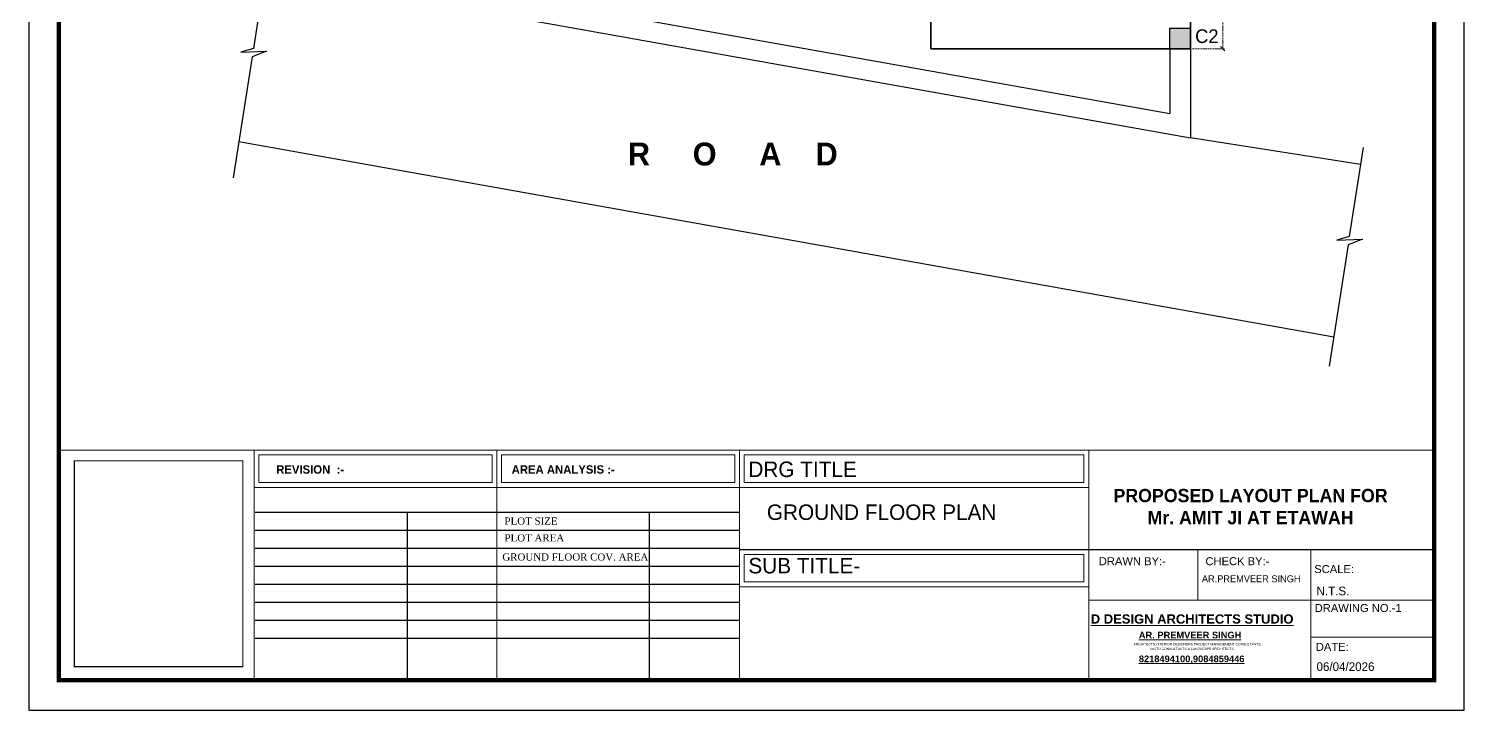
# Model space of a CAD drawing. Header units: millimetres. Extents: x -6808 to 215771, y -89660 to -16303.
# Drawn here: x 93281 to 93911, y -56050 to -55751 of the extents above; entities that cross this region are included whole.
import ezdxf

# ---------------------------------------------------------------- set-up
doc = ezdxf.new("R2010")
doc.units = ezdxf.units.MM
doc.header["$PDMODE"] = 35
doc.linetypes.add('ACAD_ISO10W100', pattern=[18, 12, -3, 0, -3])
doc.linetypes.add('DASHED', pattern=[0.75, 0.5, -0.25])
doc.layers.get('0').update_dxf_attribs({"color": 8})
for name, color, linetype, lineweight in [('col.center', 5, 'ACAD_ISO10W100', 15), ('column', 5, 'Continuous', 30), ('dim2', 6, 'Continuous', 20), ('FORMAT LAAYER', 250, 'Continuous', 13), ('wall', 7, 'Continuous', 35)]:
    doc.layers.add(name, color=color, linetype=linetype, lineweight=lineweight)
doc.layers.add('FORMAT', color=7, linetype='Continuous')
doc.styles.add('cdim', font='arial.ttf')
doc.styles.add('HYPERMARTBORA0$0$SANSSERIFBOLD', font='sasb____.pfb', dxfattribs={"height": 0.2})
doc.styles.add('SAJ', font='eurr____.ttf')
doc.styles.add('working', font='swissl.ttf')
doc.dimstyles.new('SAJ', dxfattribs={"dimtxt": 5, "dimasz": 2, "dimexe": 1, "dimexo": 1, "dimgap": 0.09375, "dimtad": 0, "dimdec": 1, "dimzin": 0, "dimdsep": 46, "dimlunit": 4, "dimtxsty": 'SAJ', "dimblk": 'OBLIQUE', "dimcen": 0.125, "dimdle": 0.375, "dimadec": 0, "dimazin": 0, "dimtfac": 1, "dimtdec": 1, "dimtofl": 0, "dimtmove": 0, "dimatfit": 3, "dimldrblk": 'OBLIQUE', "dimfxl": 1, "dimtolj": 1, "dimtzin": 0, "dimlwd": 5, "dimlwe": 5, "dimarcsym": 1})

# ---------------------------------------------------------------- blocks, each defined once
blk = doc.blocks.new('_Oblique')
at = {"color": 0, "linetype": 'ByBlock', "lineweight": -2}
blk.add_line((-0.5, -0.5), (0.5, 0.5), dxfattribs=at)
blk = doc.blocks.new('*D2154')
at = {"layer": 'Defpoints', "color": 0, "transparency": 16777216}
for p in [(93790.59, -55258.9), (93790.59, -55759.67), (93804.78, -55759.67)]:
    blk.add_point(p, dxfattribs=at)
at = {"layer": 'dim2', "color": 0, "linetype": 'DASHED', "lineweight": 5, "transparency": 16777216}
for p, q in [((93791.59, -55258.9), (93805.78, -55258.9)), ((93804.78, -55258.52), (93804.78, -55490.96)), ((93804.78, -55760.04), (93804.78, -55527.6)), ((93791.59, -55759.67), (93805.78, -55759.67))]:
    blk.add_line(p, q, dxfattribs=at)
at = {"layer": 'dim2', "color": 0, "lineweight": 5, "transparency": 16777216, "xscale": 2, "yscale": 2, "zscale": 2}
for p, rotation in [((93804.78, -55258.9), 90), ((93804.78, -55759.67), 270)]:
    blk.add_blockref('_Oblique', p, dxfattribs=dict(at, rotation=rotation))
at = {"layer": 'dim2', "color": 0, "transparency": 16777216, "insert": (93804.78, -55509.28), "char_height": 12, "attachment_point": 5, "rotation": 90, "style": 'SAJ'}
blk.add_mtext('\\A1;41\'-9"', dxfattribs=at)
blk = doc.blocks.new('C222')
at = {"layer": 'column'}
blk.add_hatch(color=256, dxfattribs=at).paths.add_polyline_path([(93213.15, -54727.01), (93213.15, -54718.01), (93204.15, -54718.01), (93204.15, -54727.01)])
for p, q in [((93204.15, -54727.01), (93204.15, -54718.01)), ((93204.15, -54718.01), (93213.15, -54718.01)), ((93213.15, -54718.01), (93213.15, -54727.01)), ((93213.15, -54727.01), (93204.15, -54727.01))]:
    blk.add_line(p, q, dxfattribs=at)

msp = doc.modelspace()

# ---------------------------------------------------------------- linework, layer by layer
for p, q in [((93463.592, -55731.363), (93781.592, -55788.149)), ((93454.592, -55738.898), (93790.592, -55798.898)), ((93781.592, -55759.665), (93781.592, -55788.149)), ((93790.592, -55759.665), (93790.592, -55798.898))]:
    msp.add_line(p, q)
at = {"lineweight": 30}
msp.add_line((93372.936, -55800.472), (93853.509, -55886.288), dxfattribs=at)
for points in [[(93385.403, -55720.479), (93379.296, -55759.563), (93373.814, -55761.131), (93385.055, -55760.676), (93378.761, -55763.19), (93370.437, -55816.461)], [(93866.468, -55803.146), (93860.361, -55842.229), (93854.879, -55843.798), (93866.12, -55843.342), (93859.826, -55845.856), (93851.503, -55899.127)]]:
    msp.add_lwpolyline(points)
msp.add_lwpolyline([(93865.308, -55810.572), (93790.592, -55798.898)], dxfattribs=at)
at = {"layer": 'FORMAT', "lineweight": 18}
for p, q in [((93486.16, -55936.041), (93486.16, -55952.396)), ((93592.68, -55952.396), (93592.68, -55936.041))]:
    msp.add_line(p, q, dxfattribs=at)
at = {"layer": 'FORMAT', "linetype": 'ByBlock'}
for p, q in [((93380.064, -55963.259), (93592.68, -55963.259)), ((93380.064, -55971.182), (93592.68, -55971.182)), ((93380.064, -55979.105), (93592.68, -55979.105)), ((93380.064, -55987.029), (93592.68, -55987.029)), ((93380.064, -55994.952), (93592.68, -55994.952)), ((93380.064, -56002.876), (93592.68, -56002.876)), ((93380.064, -56010.799), (93592.68, -56010.799)), ((93380.064, -56018.723), (93592.68, -56018.723))]:
    msp.add_line(p, q, dxfattribs=at)
at = {"layer": 'FORMAT'}
for p, q in [((93446.916, -56037.096), (93446.916, -55963.259)), ((93553.224, -56037.096), (93553.224, -55963.259))]:
    msp.add_line(p, q, dxfattribs=at)
at = {"layer": 'FORMAT', "ltscale": 2}
msp.add_line((93592.68, -55979.735), (93897.566, -55979.735), dxfattribs=at)
at = {"layer": 'FORMAT', "lineweight": 13, "ltscale": 20}
for p, q in [((93793.893, -55979.735), (93793.893, -56001.962)), ((93843.533, -56018.186), (93897.566, -56018.186))]:
    msp.add_line(p, q, dxfattribs=at)
at = {"layer": 'FORMAT', "color": 0}
msp.add_lwpolyline([(93280.663, -55155.523), (93280.663, -56050.359), (93910.829, -56050.359), (93910.829, -55155.523)], close=True, dxfattribs=at)
msp.add_lwpolyline([(93280.663, -55155.523), (93280.663, -56050.359), (93910.829, -56050.359), (93910.829, -55155.523)], close=True, dxfattribs=at)
at = {"layer": 'FORMAT', "color": 0, "const_width": 1.848}
msp.add_lwpolyline([(93293.927, -55168.786), (93293.927, -56037.096), (93897.566, -56037.096), (93897.566, -55168.786)], close=True, dxfattribs=at)
msp.add_lwpolyline([(93293.927, -55168.786), (93293.927, -56037.096), (93897.566, -56037.096), (93897.566, -55168.786)], close=True, dxfattribs=at)
at = {"layer": 'FORMAT', "ltscale": 2, "const_width": 0.461}
for points in [[(93379.639, -55936.041), (93379.639, -56037.096), (93293.927, -56037.096), (93293.927, -55936.041), (93897.566, -55936.041)], [(93486.16, -56037.096), (93486.16, -55936.041)], [(93592.68, -56037.096), (93592.68, -55936.041)]]:
    msp.add_lwpolyline(points, dxfattribs=at)
at = {"layer": 'FORMAT', "lineweight": 18}
for points in [[(93745.979, -55952.396), (93379.639, -55952.396), (93379.639, -55936.041), (93745.979, -55936.041)], [(93745.979, -55936.041), (93745.979, -55952.396)]]:
    msp.add_lwpolyline(points, dxfattribs=at)
for points in [[(93381.751, -55938.153), (93484.047, -55938.153), (93484.047, -55950.283), (93381.751, -55950.283)], [(93488.272, -55938.153), (93590.568, -55938.153), (93590.568, -55950.283), (93488.272, -55950.283)], [(93594.793, -55938.153), (93743.867, -55938.153), (93743.867, -55950.283), (93594.793, -55950.283)], [(93592.68, -55979.735), (93745.979, -55979.735), (93745.979, -55996.09), (93592.68, -55996.09)], [(93594.793, -55981.847), (93743.867, -55981.847), (93743.867, -55993.978), (93594.793, -55993.978)]]:
    msp.add_lwpolyline(points, close=True, dxfattribs=at)
at = {"layer": 'FORMAT', "const_width": 0.461}
msp.add_lwpolyline([(93745.979, -56037.096), (93745.979, -55936.041)], dxfattribs=at)
at = {"layer": 'FORMAT', "ltscale": 2, "const_width": 0.496}
msp.add_lwpolyline([(93300.682, -55940.715), (93374.66, -55940.715), (93374.66, -56031.187), (93300.682, -56031.187)], close=True, dxfattribs=at)
at = {"layer": 'FORMAT', "color": 0, "lineweight": 13}
for points in [[(93843.533, -56037.096), (93843.533, -55979.735)], [(93745.979, -56001.962), (93897.566, -56001.962)]]:
    msp.add_lwpolyline(points, dxfattribs=at)
at = {"layer": 'wall'}
for p, q in [((93790.592, -55258.898), (93790.592, -55759.665)), ((93676.592, -55702.665), (93676.592, -55759.665)), ((93676.592, -55759.665), (93790.592, -55759.665))]:
    msp.add_line(p, q, dxfattribs=at)

# ---------------------------------------------------------------- block references
at = {"layer": 'column'}
msp.add_blockref('C222', (577.442, -1032.655), dxfattribs=at)

# ---------------------------------------------------------------- texts
at = {"layer": 'col.center', "linetype": 'ByBlock', "insert": (93792.699, -55751.164), "char_height": 6, "width": 293.6941, "attachment_point": 1, "style": 'SAJ'}
msp.add_mtext('\\A1;{\\fCentury Gothic|b0|i0|c0|p34;C2}', dxfattribs=at)
at = {"layer": 'FORMAT', "lineweight": 13, "style": 'working'}
for s, height, p in [('DRAWN BY:-', 3.5126, (93750.39, -55986.6)), (' CHECK BY:-', 3.51256, (93795.833, -55986.6)), ('SCALE:', 3.5126, (93844.964, -55990.054)), ('DRAWING NO.-1', 3.51256, (93845.15, -56007.162)), ('DATE:', 3.5126, (93845.644, -56024.226))]:
    msp.add_text(s, height=height, dxfattribs=at).set_placement(p)
at = {"layer": 'FORMAT', "style": 'cdim'}
for s, insert, char_height, width, attachment_point in [('\\A1;{\\fCentury Gothic|b1|i0|c0|p34;REVISION  :-}', (93389.302, -55942.692), 3.7141, 82.00869, 1), ('\\A1;{\\fCentury Gothic|b1|i0|c0|p34;AREA ANALYSIS :-}', (93492.665, -55942.692), 3.7141, 82.00869, 1), ('\\A1;{\\fDilleniaUPC|b1|i0|c0|p18;PROPOSED LAYOUT PLAN FOR \\PMr. AMIT JI AT ETAWAH}', (93817.004, -55960.89), 5.82604, 146.36223, 5)]:
    msp.add_mtext(s, dxfattribs=dict(at, insert=insert, char_height=char_height, width=width, attachment_point=attachment_point))
at = {"layer": 'FORMAT', "ltscale": 2, "attachment_point": 1, "style": 'SAJ'}
for s, insert, char_height, width in [('\\A1;{\\fCentury Gothic|b0|i0|c0|p34;DRG TITLE}', (93596.569, -55941.058), 6.81315, 157.97217), ('\\A1;{\\fCentury Gothic|b0|i0|c0|p34;GROUND FLOOR PLAN}', (93604.69, -55959.909), 6.81315, 157.97217), ('\\A1;{\\fCentury Gothic|b0|i0|c0|p34;SUB TITLE-}', (93596.566, -55983.403), 6.81315, 157.97217), ('\\A1;{\\fShonar Bangla|b0|i0|c0|p34;AR.PREMVEER SINGH}', (93795.65, -55991.059), 3.01841, 153.90418), ('\\A1;{\\fShonar Bangla|b0|i0|c0|p34;N.T.S.}', (93845.963, -55996.039), 3.80198, 98.73261), ('\\A1;{\\fShonar Bangla|b0|i0|c0|p34;06/04/2026}', (93845.963, -56029.259), 3.80198, 98.73261)]:
    msp.add_mtext(s, dxfattribs=dict(at, insert=insert, char_height=char_height, width=width))
at = {"layer": 'FORMAT', "lineweight": 13, "char_height": 3.16832, "width": 82.00869, "attachment_point": 1, "style": 'working'}
for s, insert in [('\\A1;{\\fBook Antiqua|b0|i0|c0|p18;PLOT SIZE}', (93489.53, -55965.595)), ('\\A1;{\\fBook Antiqua|b0|i0|c0|p18;PLOT AREA}', (93489.53, -55973.006)), ('\\A1;{\\fBook Antiqua|b0|i0|c0|p18;GROUND FLOOR COV. AREA}', (93488.572, -55981.399))]:
    msp.add_mtext(s, dxfattribs=dict(at, insert=insert))
at = {"layer": 'FORMAT LAAYER', "color": 0, "lineweight": 13}
for s, height, style, p in [('%%UD DESIGN ARCHITECTS STUDIO', 4.08123, 'HYPERMARTBORA0$0$SANSSERIFBOLD', (93746.868, -56012.283)), ('ARCHITECTS,INTERIOR DESIGNERS,PROJECT MANAGEMENT CONSULTANTS,', 1.05931, 'working', (93765.621, -56021.829)), ('%%UAR. PREMVEER SINGH', 2.91228, 'HYPERMARTBORA0$0$SANSSERIFBOLD', (93767.965, -56018.753)), ('%%U8218494100,9084859446', 2.91228, 'HYPERMARTBORA0$0$SANSSERIFBOLD', (93767.965, -56029.207)), ('VASTU CONSULTANTS & LANDSCAPE ARCHITECTS', 1.05931, 'working', (93772.63, -56023.851))]:
    msp.add_text(s, height=height, dxfattribs=dict(at, style=style)).set_placement(p)
at = {"layer": 'FORMAT LAAYER', "linetype": 'ByBlock', "insert": (93574.752, -55800.898), "char_height": 10.08, "width": 351.4658, "attachment_point": 2, "style": 'SAJ'}
msp.add_mtext('\\A1;{\\fCentury Gothic|b1|i0|c0|p34;        R     O     A    D }', dxfattribs=at)

# ---------------------------------------------------------------- dimensions: what is measured, and where the dimension line sits
at = {"layer": 'dim2'}
dim = msp.add_aligned_dim(p1=(93790.592, -55258.898), p2=(93790.592, -55759.665), distance=14.186, dimstyle='SAJ', override={"dimtxt": 12}, dxfattribs=at)
dim.commit()
dim.dimension.update_dxf_attribs({"geometry": '*D2154', "text_midpoint": (93804.778, -55509.282)})

doc.saveas('drawing.dxf')
